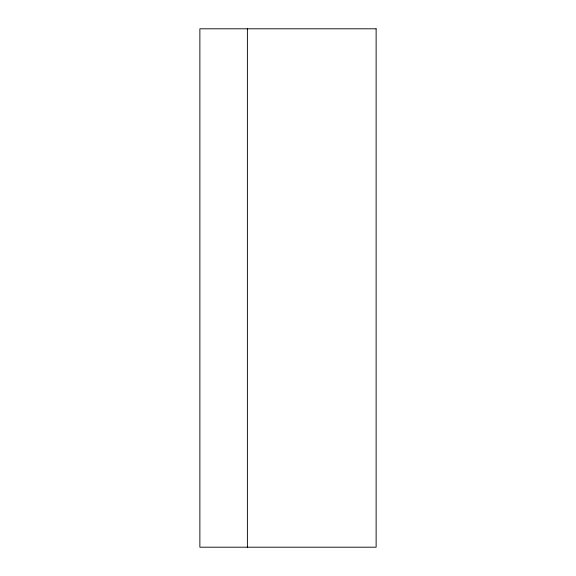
<?xml version="1.0" encoding="UTF-8"?>
<svg xmlns="http://www.w3.org/2000/svg" width="576" height="576" viewBox="0 0 576 576"><rect width="100%" height="100%" fill="white"/><g stroke="black" fill="none" stroke-linecap="round" stroke-linejoin="round"><path stroke-width="0.86" d="M247.392 28.8L247.392 547.2M376.128 28.8L199.872 28.8L199.872 547.2L376.128 547.2L376.128 28.8"/></g></svg>
